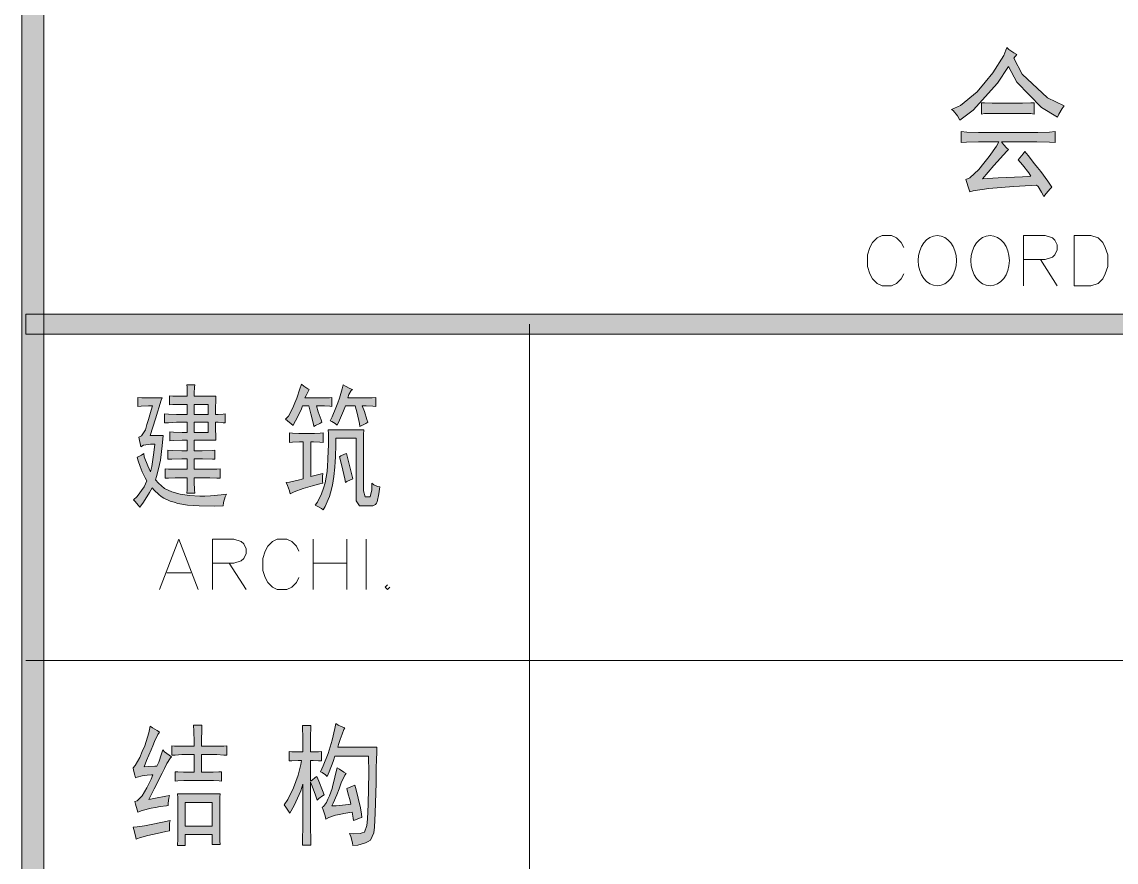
# Model space of a CAD drawing. Header units: millimetres. Extents: x 568 to 57335, y 85 to 28579.
# Drawn here: x 57244.83 to 57279.83, y 28380.02 to 28406.89 of the extents above; entities that cross this region are included whole.
import ezdxf

# ---------------------------------------------------------------- set-up
doc = ezdxf.new("R2010")
doc.units = ezdxf.units.MM

msp = doc.modelspace()

# ---------------------------------------------------------------- hatches: boundary and pattern name
h = msp.add_hatch(color=0)
h.dxf.hatch_style = 2
h.paths.add_polyline_path([(57245.524, 27702.999), (57244.825, 27702.999), (57244.825, 28563.812), (57245.524, 28563.812)])
h = msp.add_hatch(color=0)
h.dxf.hatch_style = 2
h.paths.add_polyline_path([(57276.56, 28405.723), (57276.826, 28405.214), (57277.631, 28404.454), (57278.171, 28404.204), (57278.102, 28404.12), (57277.996, 28403.938), (57277.958, 28403.839), (57277.441, 28404.15), (57276.659, 28404.963), (57276.393, 28405.457), (57276.036, 28404.925), (57275.253, 28404.059), (57274.828, 28403.74), (57274.752, 28403.877), (57274.623, 28404.052), (57274.569, 28404.082), (57274.851, 28404.211), (57275.382, 28404.652), (57275.641, 28404.956), (57275.891, 28405.26), (57276.241, 28405.814), (57276.332, 28406.065), (57276.4, 28406.004), (57276.56, 28405.898), (57276.651, 28405.845)])
h = msp.add_hatch(color=0)
h.dxf.hatch_style = 2
h.paths.add_polyline_path([(57276.666, 28404.287), (57276.834, 28404.287), (57277.107, 28404.295), (57277.213, 28404.302), (57277.213, 28403.938), (57277.099, 28403.953), (57276.826, 28403.961), (57276.666, 28403.961), (57276.013, 28403.961), (57275.869, 28403.961), (57275.625, 28403.953), (57275.527, 28403.938), (57275.527, 28404.302), (57275.625, 28404.295), (57275.861, 28404.287), (57275.998, 28404.287)])
h = msp.add_hatch(color=0)
h.dxf.hatch_style = 2
h.paths.add_polyline_path([(57276.393, 28402.806), (57276.34, 28402.753), (57275.922, 28402.289), (57275.557, 28401.871), (57276.059, 28401.894), (57276.834, 28401.932), (57277.107, 28401.955), (57277.039, 28402.054), (57276.834, 28402.319), (57276.697, 28402.479), (57276.75, 28402.54), (57276.856, 28402.669), (57276.909, 28402.745), (57277.016, 28402.608), (57277.221, 28402.35), (57277.32, 28402.228), (57277.419, 28402.099), (57277.646, 28401.788), (57277.776, 28401.605), (57277.722, 28401.545), (57277.593, 28401.393), (57277.517, 28401.301), (57277.449, 28401.438), (57277.335, 28401.62), (57277.289, 28401.666), (57277.115, 28401.658), (57276.545, 28401.62), (57276.157, 28401.59), (57275.762, 28401.56), (57275.261, 28401.484), (57275.147, 28401.446), (57275.109, 28401.575), (57275.048, 28401.78), (57275.025, 28401.848), (57275.147, 28401.902), (57275.436, 28402.16), (57275.603, 28402.365), (57275.77, 28402.578), (57276.005, 28402.912), (57276.074, 28403.049), (57275.633, 28403.049), (57275.428, 28403.049), (57275.048, 28403.041), (57274.873, 28403.026), (57274.873, 28403.376), (57275.056, 28403.36), (57275.428, 28403.353), (57275.618, 28403.353), (57277.137, 28403.353), (57277.327, 28403.353), (57277.7, 28403.36), (57277.882, 28403.376), (57277.882, 28403.026), (57277.7, 28403.041), (57277.297, 28403.049), (57277.077, 28403.049), (57276.165, 28403.049), (57276.226, 28402.965), (57276.34, 28402.844)])
h = msp.add_hatch(color=0)
h.dxf.hatch_style = 2
h.paths.add_polyline_path([(57244.954, 28396.895), (57244.954, 28397.541), (57320.223, 28397.541), (57320.223, 28396.895)])
h = msp.add_hatch(color=0)
h.paths.add_polyline_path([(57250.113, 28394.912), (57250.113, 28395.018), (57250.113, 28395.201), (57250.105, 28395.277), (57250.356, 28395.277), (57250.349, 28395.201), (57250.341, 28395.018), (57250.341, 28394.912), (57251.025, 28394.912), (57251.025, 28394.806), (57251.017, 28394.517), (57251.017, 28394.334), (57251.101, 28394.334), (57251.26, 28394.342), (57251.329, 28394.35), (57251.329, 28394.061), (57251.268, 28394.069), (57251.108, 28394.084), (57251.017, 28394.084), (57251.017, 28393.894), (57251.025, 28393.605), (57251.025, 28393.506), (57250.341, 28393.506), (57250.341, 28393.172), (57250.592, 28393.172), (57250.918, 28393.18), (57251.002, 28393.187), (57251.002, 28392.899), (57250.926, 28392.906), (57250.599, 28392.914), (57250.341, 28392.914), (57250.341, 28392.579), (57250.721, 28392.579), (57250.842, 28392.579), (57251.063, 28392.587), (57251.169, 28392.595), (57251.169, 28392.291), (57251.063, 28392.298), (57250.842, 28392.306), (57250.721, 28392.306), (57250.341, 28392.306), (57250.341, 28392.162), (57250.349, 28391.918), (57250.356, 28391.82), (57250.105, 28391.82), (57250.113, 28391.918), (57250.113, 28392.162), (57250.113, 28392.306), (57249.824, 28392.306), (57249.733, 28392.306), (57249.52, 28392.298), (57249.406, 28392.291), (57249.406, 28392.595), (57249.513, 28392.587), (57249.733, 28392.579), (57249.84, 28392.579), (57250.113, 28392.579), (57250.113, 28392.914), (57249.938, 28392.914), (57249.627, 28392.906), (57249.498, 28392.899), (57249.498, 28393.187), (57249.634, 28393.18), (57249.946, 28393.172), (57250.113, 28393.172), (57250.113, 28393.506), (57249.954, 28393.506), (57249.672, 28393.499), (57249.558, 28393.491), (57249.558, 28393.78), (57249.672, 28393.765), (57249.954, 28393.757), (57250.113, 28393.757), (57250.113, 28394.084), (57249.885, 28394.084), (57249.771, 28394.084), (57249.52, 28394.069), (57249.384, 28394.061), (57249.384, 28394.35), (57249.52, 28394.342), (57249.771, 28394.334), (57249.885, 28394.334), (57250.113, 28394.334), (57250.113, 28394.654), (57249.946, 28394.654), (57249.657, 28394.646), (57249.543, 28394.638), (57249.543, 28394.927), (57249.657, 28394.919), (57249.946, 28394.912)])
h.paths.add_polyline_path([(57250.789, 28393.757), (57250.789, 28394.084), (57250.341, 28394.084), (57250.341, 28393.757)])
h.paths.add_polyline_path([(57250.789, 28394.334), (57250.789, 28394.654), (57250.341, 28394.654), (57250.341, 28394.334)])
h = msp.add_hatch(color=0)
h.dxf.hatch_style = 2
h.paths.add_polyline_path([(57254.018, 28395.125), (57253.988, 28395.071), (57253.919, 28394.935), (57253.881, 28394.859), (57254.322, 28394.859), (57254.451, 28394.859), (57254.664, 28394.866), (57254.74, 28394.874), (57254.74, 28394.585), (57254.679, 28394.593), (57254.504, 28394.608), (57254.398, 28394.608), (57254.246, 28394.608), (57254.307, 28394.418), (57254.398, 28394.16), (57254.421, 28394.084), (57254.352, 28394.046), (57254.223, 28393.977), (57254.17, 28393.947), (57254.155, 28394.023), (57254.071, 28394.35), (57254.003, 28394.608), (57253.805, 28394.608), (57253.767, 28394.509), (57253.691, 28394.35), (57253.653, 28394.274), (57253.623, 28394.205), (57253.54, 28394.053), (57253.502, 28393.977), (57253.441, 28394.031), (57253.319, 28394.129), (57253.258, 28394.183), (57253.35, 28394.281), (57253.494, 28394.54), (57253.555, 28394.699), (57253.616, 28394.851), (57253.722, 28395.155), (57253.767, 28395.299), (57253.843, 28395.239), (57253.973, 28395.155)])
h = msp.add_hatch(color=0)
h.dxf.hatch_style = 2
h.paths.add_polyline_path([(57254.907, 28393.993), (57254.846, 28394.038), (57254.74, 28394.107), (57254.687, 28394.129), (57254.755, 28394.259), (57254.869, 28394.54), (57254.93, 28394.699), (57254.983, 28394.851), (57255.074, 28395.147), (57255.105, 28395.277), (57255.173, 28395.239), (57255.317, 28395.163), (57255.401, 28395.125), (57255.363, 28395.102), (57255.287, 28394.965), (57255.249, 28394.859), (57255.705, 28394.859), (57255.811, 28394.859), (57256.032, 28394.866), (57256.145, 28394.874), (57256.145, 28394.585), (57256.054, 28394.593), (57255.834, 28394.608), (57255.712, 28394.608), (57255.781, 28394.426), (57255.864, 28394.167), (57255.895, 28394.084), (57255.826, 28394.046), (57255.697, 28393.977), (57255.636, 28393.947), (57255.629, 28394.046), (57255.553, 28394.372), (57255.484, 28394.608), (57255.173, 28394.608), (57255.112, 28394.448), (57254.983, 28394.145)])
h = msp.add_hatch(color=0)
h.dxf.hatch_style = 2
h.paths.add_polyline_path([(57249.308, 28394.859), (57249.285, 28394.79), (57249.095, 28394.19), (57248.928, 28393.658), (57249.346, 28393.658), (57249.315, 28393.332), (57249.255, 28392.868), (57249.224, 28392.731), (57249.194, 28392.595), (57249.133, 28392.352), (57249.103, 28392.238), (57249.194, 28392.131), (57249.391, 28391.964), (57249.505, 28391.911), (57249.619, 28391.858), (57249.885, 28391.782), (57250.037, 28391.759), (57250.189, 28391.736), (57250.516, 28391.721), (57250.683, 28391.721), (57250.858, 28391.729), (57251.199, 28391.759), (57251.367, 28391.782), (57251.329, 28391.698), (57251.275, 28391.516), (57251.268, 28391.409), (57250.979, 28391.402), (57250.501, 28391.409), (57250.311, 28391.417), (57250.128, 28391.432), (57249.817, 28391.485), (57249.695, 28391.523), (57249.566, 28391.561), (57249.368, 28391.66), (57249.285, 28391.713), (57249.209, 28391.774), (57249.057, 28391.911), (57248.989, 28391.987), (57248.913, 28391.835), (57248.715, 28391.523), (57248.594, 28391.364), (57248.548, 28391.432), (57248.449, 28391.546), (57248.396, 28391.599), (57248.518, 28391.713), (57248.738, 28392.017), (57248.821, 28392.207), (57248.768, 28392.306), (57248.677, 28392.496), (57248.639, 28392.579), (57248.609, 28392.663), (57248.54, 28392.853), (57248.51, 28392.967), (57248.54, 28392.975), (57248.647, 28393.035), (57248.723, 28393.081), (57248.738, 28392.982), (57248.852, 28392.686), (57248.935, 28392.496), (57248.981, 28392.671), (57249.049, 28393.119), (57249.08, 28393.385), (57248.935, 28393.385), (57248.715, 28393.347), (57248.632, 28393.301), (57248.571, 28393.605), (57248.647, 28393.643), (57248.776, 28393.841), (57248.821, 28394.008), (57248.875, 28394.167), (57248.966, 28394.471), (57249.004, 28394.608), (57248.875, 28394.608), (57248.639, 28394.593), (57248.533, 28394.585), (57248.533, 28394.874), (57248.662, 28394.866), (57249.049, 28394.859)])
h = msp.add_hatch(color=0)
h.dxf.hatch_style = 2
h.paths.add_polyline_path([(57254.094, 28393.727), (57254.185, 28393.727), (57254.368, 28393.734), (57254.459, 28393.742), (57254.459, 28393.438), (57254.352, 28393.446), (57254.155, 28393.453), (57254.071, 28393.453), (57254.071, 28392.344), (57254.451, 28392.443), (57254.444, 28392.344), (57254.444, 28392.192), (57254.451, 28392.139), (57254.36, 28392.116), (57254.125, 28392.048), (57253.973, 28392.002), (57253.821, 28391.964), (57253.54, 28391.858), (57253.41, 28391.797), (57253.388, 28391.888), (57253.327, 28392.063), (57253.281, 28392.154), (57253.388, 28392.169), (57253.661, 28392.23), (57253.828, 28392.276), (57253.828, 28393.453), (57253.707, 28393.453), (57253.486, 28393.446), (57253.388, 28393.438), (57253.388, 28393.742), (57253.486, 28393.734), (57253.684, 28393.727), (57253.775, 28393.727)])
h = msp.add_hatch(color=0)
h.dxf.hatch_style = 2
h.paths.add_polyline_path([(57255.766, 28393.841), (57255.758, 28393.689), (57255.75, 28393.4), (57255.75, 28393.256), (57255.75, 28392.07), (57255.75, 28391.888), (57255.804, 28391.698), (57255.864, 28391.698), (57255.918, 28391.698), (57255.963, 28391.698), (57256.016, 28391.918), (57256.016, 28392.139), (57256.085, 28392.086), (57256.206, 28392.025), (57256.275, 28392.017), (57256.244, 28391.797), (57256.191, 28391.539), (57256.168, 28391.493), (57256.138, 28391.455), (57256.054, 28391.409), (57255.994, 28391.409), (57255.728, 28391.409), (57255.629, 28391.409), (57255.522, 28391.569), (57255.522, 28391.736), (57255.522, 28393.575), (57254.869, 28393.575), (57254.869, 28393.362), (57254.854, 28392.982), (57254.846, 28392.815), (57254.839, 28392.648), (57254.808, 28392.344), (57254.786, 28392.207), (57254.763, 28392.07), (57254.702, 28391.827), (57254.664, 28391.713), (57254.626, 28391.607), (57254.527, 28391.387), (57254.459, 28391.28), (57254.406, 28391.326), (57254.276, 28391.402), (57254.208, 28391.432), (57254.284, 28391.523), (57254.413, 28391.789), (57254.474, 28391.972), (57254.527, 28392.146), (57254.596, 28392.511), (57254.603, 28392.693), (57254.618, 28392.883), (57254.626, 28393.195), (57254.634, 28393.332), (57254.634, 28393.461), (57254.634, 28393.719), (57254.626, 28393.841)])
h = msp.add_hatch(color=0)
h.dxf.hatch_style = 2
h.paths.add_polyline_path([(57255.409, 28392.276), (57255.34, 28392.245), (57255.219, 28392.192), (57255.173, 28392.154), (57255.158, 28392.276), (57255.059, 28392.686), (57254.983, 28392.982), (57255.029, 28393.005), (57255.143, 28393.058), (57255.211, 28393.081)])
h = msp.add_hatch(color=0)
h.dxf.hatch_style = 2
h.paths.add_polyline_path([(57249.232, 28384.177), (57249.179, 28384.093), (57249.072, 28383.873), (57249.011, 28383.736), (57248.958, 28383.607), (57248.814, 28383.265), (57248.738, 28383.06), (57248.875, 28383.075), (57249.08, 28383.083), (57249.141, 28383.083), (57249.201, 28383.212), (57249.293, 28383.478), (57249.331, 28383.607), (57249.391, 28383.546), (57249.536, 28383.432), (57249.612, 28383.386), (57249.581, 28383.348), (57249.467, 28383.166), (57249.391, 28383.014), (57249.308, 28382.862), (57249.057, 28382.361), (57248.89, 28382.019), (57249.095, 28382.057), (57249.429, 28382.125), (57249.543, 28382.148), (57249.528, 28382.057), (57249.505, 28381.897), (57249.505, 28381.829), (57249.452, 28381.821), (57249.247, 28381.791), (57249.103, 28381.761), (57248.958, 28381.738), (57248.67, 28381.662), (57248.533, 28381.609), (57248.51, 28381.692), (57248.464, 28381.867), (57248.442, 28381.951), (57248.518, 28381.973), (57248.67, 28382.133), (57248.745, 28382.262), (57248.821, 28382.391), (57248.958, 28382.665), (57249.011, 28382.809), (57248.973, 28382.809), (57248.837, 28382.794), (57248.753, 28382.786), (57248.67, 28382.771), (57248.518, 28382.733), (57248.457, 28382.71), (57248.434, 28382.794), (57248.396, 28382.953), (57248.381, 28383.029), (57248.449, 28383.105), (57248.601, 28383.364), (57248.677, 28383.554), (57248.761, 28383.736), (57248.882, 28384.146), (57248.928, 28384.367), (57249.004, 28384.313), (57249.156, 28384.222)])
h = msp.add_hatch(color=0)
h.dxf.hatch_style = 2
h.paths.add_polyline_path([(57250.333, 28383.721), (57250.333, 28383.865), (57250.326, 28384.199), (57250.318, 28384.397), (57250.584, 28384.397), (57250.577, 28384.245), (57250.569, 28383.911), (57250.569, 28383.721), (57250.941, 28383.721), (57251.063, 28383.721), (57251.283, 28383.728), (57251.382, 28383.736), (57251.382, 28383.432), (57251.283, 28383.44), (57251.063, 28383.455), (57250.949, 28383.455), (57250.569, 28383.455), (57250.569, 28382.893), (57250.865, 28382.893), (57250.949, 28382.893), (57251.131, 28382.9), (57251.215, 28382.908), (57251.215, 28382.604), (57251.139, 28382.612), (57250.956, 28382.627), (57250.85, 28382.627), (57250.113, 28382.627), (57250.007, 28382.627), (57249.817, 28382.612), (57249.733, 28382.604), (57249.733, 28382.908), (57249.817, 28382.9), (57249.999, 28382.893), (57250.09, 28382.893), (57250.333, 28382.893), (57250.333, 28383.455), (57250.052, 28383.455), (57249.938, 28383.455), (57249.726, 28383.44), (57249.619, 28383.432), (57249.619, 28383.736), (57249.703, 28383.728), (57249.908, 28383.721), (57250.029, 28383.721)])
h = msp.add_hatch(color=0)
h.dxf.hatch_style = 2
h.paths.add_polyline_path([(57254.269, 28381.996), (57254.223, 28382.156), (57254.109, 28382.444), (57254.056, 28382.574), (57254.056, 28381.29), (57254.056, 28381.115), (57254.064, 28380.75), (57254.071, 28380.56), (57253.805, 28380.56), (57253.805, 28380.758), (57253.813, 28381.122), (57253.813, 28381.29), (57253.813, 28382.505), (57253.745, 28382.292), (57253.54, 28381.829), (57253.395, 28381.578), (57253.357, 28381.647), (57253.274, 28381.776), (57253.22, 28381.844), (57253.334, 28382.019), (57253.517, 28382.391), (57253.593, 28382.596), (57253.669, 28382.801), (57253.752, 28383.136), (57253.767, 28383.265), (57253.661, 28383.265), (57253.464, 28383.257), (57253.372, 28383.25), (57253.372, 28383.554), (57253.464, 28383.546), (57253.691, 28383.538), (57253.813, 28383.538), (57253.813, 28383.926), (57253.813, 28384.047), (57253.805, 28384.275), (57253.805, 28384.382), (57254.071, 28384.382), (57254.064, 28384.298), (57254.056, 28384.07), (57254.056, 28383.926), (57254.056, 28383.538), (57254.14, 28383.538), (57254.314, 28383.546), (57254.413, 28383.554), (57254.413, 28383.25), (57254.314, 28383.257), (57254.14, 28383.265), (57254.056, 28383.265), (57254.056, 28382.604), (57254.109, 28382.642), (57254.208, 28382.718), (57254.261, 28382.756), (57254.322, 28382.604), (57254.444, 28382.308), (57254.497, 28382.171), (57254.444, 28382.133), (57254.33, 28382.049)])
h = msp.add_hatch(color=0)
h.dxf.hatch_style = 2
h.paths.add_polyline_path([(57255.158, 28384.313), (57255.127, 28384.253), (57255.067, 28384.108), (57255.036, 28384.025), (57255.006, 28383.941), (57254.953, 28383.774), (57254.93, 28383.69), (57256.183, 28383.69), (57256.176, 28383.561), (57256.168, 28383.25), (57256.161, 28383.06), (57256.161, 28382.551), (57256.13, 28381.586), (57256.107, 28381.138), (57256.085, 28380.955), (57255.978, 28380.72), (57255.902, 28380.674), (57255.819, 28380.629), (57255.576, 28380.56), (57255.409, 28380.545), (57255.401, 28380.636), (57255.348, 28380.834), (57255.31, 28380.932), (57255.439, 28380.925), (57255.644, 28380.932), (57255.712, 28380.955), (57255.788, 28380.97), (57255.864, 28381.191), (57255.88, 28381.388), (57255.902, 28381.867), (57255.925, 28382.87), (57255.918, 28383.402), (57254.839, 28383.402), (57254.786, 28383.235), (57254.656, 28382.908), (57254.588, 28382.756), (57254.535, 28382.809), (57254.428, 28382.885), (57254.375, 28382.908), (57254.466, 28383.098), (57254.626, 28383.493), (57254.687, 28383.706), (57254.755, 28383.918), (57254.839, 28384.291), (57254.869, 28384.45), (57254.945, 28384.397), (57255.089, 28384.329)])
h = msp.add_hatch(color=0)
h.dxf.hatch_style = 2
h.paths.add_polyline_path([(57255.386, 28381.609), (57255.317, 28381.601), (57255.12, 28381.571), (57254.983, 28381.54), (57254.854, 28381.517), (57254.641, 28381.442), (57254.55, 28381.388), (57254.527, 28381.495), (57254.466, 28381.685), (57254.436, 28381.776), (57254.474, 28381.799), (57254.565, 28381.92), (57254.611, 28382.034), (57254.664, 28382.14), (57254.748, 28382.368), (57254.778, 28382.482), (57254.808, 28382.596), (57254.869, 28382.87), (57254.907, 28383.029), (57254.983, 28382.984), (57255.127, 28382.893), (57255.196, 28382.847), (57255.158, 28382.794), (57255.044, 28382.551), (57254.975, 28382.361), (57254.899, 28382.171), (57254.786, 28381.897), (57254.74, 28381.814), (57254.877, 28381.821), (57255.181, 28381.844), (57255.348, 28381.867), (57255.325, 28381.981), (57255.257, 28382.232), (57255.219, 28382.368), (57255.477, 28382.475), (57255.515, 28382.33), (57255.583, 28382.057), (57255.614, 28381.928), (57255.644, 28381.806), (57255.69, 28381.563), (57255.705, 28381.442), (57255.629, 28381.426), (57255.5, 28381.373), (57255.439, 28381.343), (57255.424, 28381.419), (57255.401, 28381.548)])
h = msp.add_hatch(color=0)
h.paths.add_polyline_path([(57251.169, 28382.201), (57251.162, 28382.095), (57251.154, 28381.844), (57251.154, 28381.715), (57251.154, 28381.138), (57251.154, 28380.978), (57251.162, 28380.697), (57251.169, 28380.583), (57250.911, 28380.583), (57250.911, 28380.902), (57250.052, 28380.902), (57250.052, 28380.545), (57249.802, 28380.545), (57249.809, 28380.765), (57249.809, 28381.054), (57249.809, 28381.122), (57249.809, 28381.745), (57249.809, 28381.844), (57249.809, 28382.072), (57249.802, 28382.201)])
h.paths.add_polyline_path([(57250.911, 28381.168), (57250.911, 28381.928), (57250.052, 28381.928), (57250.052, 28381.168)])
h = msp.add_hatch(color=0)
h.dxf.hatch_style = 2
h.paths.add_polyline_path([(57249.574, 28381.343), (57249.551, 28381.267), (57249.543, 28381.107), (57249.543, 28381.016), (57249.429, 28380.993), (57249.156, 28380.932), (57249.004, 28380.902), (57248.852, 28380.864), (57248.586, 28380.788), (57248.48, 28380.75), (57248.457, 28380.856), (57248.404, 28381.054), (57248.381, 28381.138), (57248.51, 28381.145), (57248.753, 28381.176), (57248.859, 28381.198), (57248.966, 28381.221), (57249.323, 28381.29)])

# ---------------------------------------------------------------- linework, layer by layer
at = {"color": 0, "lineweight": 0}
for points in [[(57245.524, 27702.999), (57244.825, 27702.999), (57244.825, 28563.812), (57245.524, 28563.812)], [(57276.56, 28405.723), (57276.826, 28405.214), (57277.631, 28404.454), (57278.171, 28404.204), (57278.102, 28404.12), (57277.996, 28403.938), (57277.958, 28403.839), (57277.441, 28404.15), (57276.659, 28404.963), (57276.393, 28405.457), (57276.036, 28404.925), (57275.253, 28404.059), (57274.828, 28403.74), (57274.752, 28403.877), (57274.623, 28404.052), (57274.569, 28404.082), (57274.851, 28404.211), (57275.382, 28404.652), (57275.641, 28404.956), (57275.891, 28405.26), (57276.241, 28405.814), (57276.332, 28406.065), (57276.4, 28406.004), (57276.56, 28405.898), (57276.651, 28405.845)], [(57276.666, 28404.287), (57276.834, 28404.287), (57277.107, 28404.295), (57277.213, 28404.302), (57277.213, 28403.938), (57277.099, 28403.953), (57276.826, 28403.961), (57276.666, 28403.961), (57276.013, 28403.961), (57275.869, 28403.961), (57275.625, 28403.953), (57275.527, 28403.938), (57275.527, 28404.302), (57275.625, 28404.295), (57275.861, 28404.287), (57275.998, 28404.287)], [(57276.393, 28402.806), (57276.34, 28402.753), (57275.922, 28402.289), (57275.557, 28401.871), (57276.059, 28401.894), (57276.834, 28401.932), (57277.107, 28401.955), (57277.039, 28402.054), (57276.834, 28402.319), (57276.697, 28402.479), (57276.75, 28402.54), (57276.856, 28402.669), (57276.909, 28402.745), (57277.016, 28402.608), (57277.221, 28402.35), (57277.32, 28402.228), (57277.419, 28402.099), (57277.646, 28401.788), (57277.776, 28401.605), (57277.722, 28401.545), (57277.593, 28401.393), (57277.517, 28401.301), (57277.449, 28401.438), (57277.335, 28401.62), (57277.289, 28401.666), (57277.115, 28401.658), (57276.545, 28401.62), (57276.157, 28401.59), (57275.762, 28401.56), (57275.261, 28401.484), (57275.147, 28401.446), (57275.109, 28401.575), (57275.048, 28401.78), (57275.025, 28401.848), (57275.147, 28401.902), (57275.436, 28402.16), (57275.603, 28402.365), (57275.77, 28402.578), (57276.005, 28402.912), (57276.074, 28403.049), (57275.633, 28403.049), (57275.428, 28403.049), (57275.048, 28403.041), (57274.873, 28403.026), (57274.873, 28403.376), (57275.056, 28403.36), (57275.428, 28403.353), (57275.618, 28403.353), (57277.137, 28403.353), (57277.327, 28403.353), (57277.7, 28403.36), (57277.882, 28403.376), (57277.882, 28403.026), (57277.7, 28403.041), (57277.297, 28403.049), (57277.077, 28403.049), (57276.165, 28403.049), (57276.226, 28402.965), (57276.34, 28402.844)], [(57278.49, 28398.445), (57278.49, 28400.055), (57279.022, 28400.055), (57279.257, 28399.979), (57279.409, 28399.827), (57279.485, 28399.668), (57279.561, 28399.44), (57279.561, 28399.06), (57279.485, 28398.825), (57279.409, 28398.673), (57279.257, 28398.521), (57279.022, 28398.445)], [(57244.954, 28396.895), (57244.954, 28397.541), (57320.223, 28397.541), (57320.223, 28396.895)], [(57250.113, 28394.912), (57250.113, 28395.018), (57250.113, 28395.201), (57250.105, 28395.277), (57250.356, 28395.277), (57250.349, 28395.201), (57250.341, 28395.018), (57250.341, 28394.912), (57251.025, 28394.912), (57251.025, 28394.806), (57251.017, 28394.517), (57251.017, 28394.334), (57251.101, 28394.334), (57251.26, 28394.342), (57251.329, 28394.35), (57251.329, 28394.061), (57251.268, 28394.069), (57251.108, 28394.084), (57251.017, 28394.084), (57251.017, 28393.894), (57251.025, 28393.605), (57251.025, 28393.506), (57250.341, 28393.506), (57250.341, 28393.172), (57250.592, 28393.172), (57250.918, 28393.18), (57251.002, 28393.187), (57251.002, 28392.899), (57250.926, 28392.906), (57250.599, 28392.914), (57250.341, 28392.914), (57250.341, 28392.579), (57250.721, 28392.579), (57250.842, 28392.579), (57251.063, 28392.587), (57251.169, 28392.595), (57251.169, 28392.291), (57251.063, 28392.298), (57250.842, 28392.306), (57250.721, 28392.306), (57250.341, 28392.306), (57250.341, 28392.162), (57250.349, 28391.918), (57250.356, 28391.82), (57250.105, 28391.82), (57250.113, 28391.918), (57250.113, 28392.162), (57250.113, 28392.306), (57249.824, 28392.306), (57249.733, 28392.306), (57249.52, 28392.298), (57249.406, 28392.291), (57249.406, 28392.595), (57249.513, 28392.587), (57249.733, 28392.579), (57249.84, 28392.579), (57250.113, 28392.579), (57250.113, 28392.914), (57249.938, 28392.914), (57249.627, 28392.906), (57249.498, 28392.899), (57249.498, 28393.187), (57249.634, 28393.18), (57249.946, 28393.172), (57250.113, 28393.172), (57250.113, 28393.506), (57249.954, 28393.506), (57249.672, 28393.499), (57249.558, 28393.491), (57249.558, 28393.78), (57249.672, 28393.765), (57249.954, 28393.757), (57250.113, 28393.757), (57250.113, 28394.084), (57249.885, 28394.084), (57249.771, 28394.084), (57249.52, 28394.069), (57249.384, 28394.061), (57249.384, 28394.35), (57249.52, 28394.342), (57249.771, 28394.334), (57249.885, 28394.334), (57250.113, 28394.334), (57250.113, 28394.654), (57249.946, 28394.654), (57249.657, 28394.646), (57249.543, 28394.638), (57249.543, 28394.927), (57249.657, 28394.919), (57249.946, 28394.912)], [(57254.018, 28395.125), (57253.988, 28395.071), (57253.919, 28394.935), (57253.881, 28394.859), (57254.322, 28394.859), (57254.451, 28394.859), (57254.664, 28394.866), (57254.74, 28394.874), (57254.74, 28394.585), (57254.679, 28394.593), (57254.504, 28394.608), (57254.398, 28394.608), (57254.246, 28394.608), (57254.307, 28394.418), (57254.398, 28394.16), (57254.421, 28394.084), (57254.352, 28394.046), (57254.223, 28393.977), (57254.17, 28393.947), (57254.155, 28394.023), (57254.071, 28394.35), (57254.003, 28394.608), (57253.805, 28394.608), (57253.767, 28394.509), (57253.691, 28394.35), (57253.653, 28394.274), (57253.623, 28394.205), (57253.54, 28394.053), (57253.502, 28393.977), (57253.441, 28394.031), (57253.319, 28394.129), (57253.258, 28394.183), (57253.35, 28394.281), (57253.494, 28394.54), (57253.555, 28394.699), (57253.616, 28394.851), (57253.722, 28395.155), (57253.767, 28395.299), (57253.843, 28395.239), (57253.973, 28395.155)], [(57254.907, 28393.993), (57254.846, 28394.038), (57254.74, 28394.107), (57254.687, 28394.129), (57254.755, 28394.259), (57254.869, 28394.54), (57254.93, 28394.699), (57254.983, 28394.851), (57255.074, 28395.147), (57255.105, 28395.277), (57255.173, 28395.239), (57255.317, 28395.163), (57255.401, 28395.125), (57255.363, 28395.102), (57255.287, 28394.965), (57255.249, 28394.859), (57255.705, 28394.859), (57255.811, 28394.859), (57256.032, 28394.866), (57256.145, 28394.874), (57256.145, 28394.585), (57256.054, 28394.593), (57255.834, 28394.608), (57255.712, 28394.608), (57255.781, 28394.426), (57255.864, 28394.167), (57255.895, 28394.084), (57255.826, 28394.046), (57255.697, 28393.977), (57255.636, 28393.947), (57255.629, 28394.046), (57255.553, 28394.372), (57255.484, 28394.608), (57255.173, 28394.608), (57255.112, 28394.448), (57254.983, 28394.145)], [(57249.308, 28394.859), (57249.285, 28394.79), (57249.095, 28394.19), (57248.928, 28393.658), (57249.346, 28393.658), (57249.315, 28393.332), (57249.255, 28392.868), (57249.224, 28392.731), (57249.194, 28392.595), (57249.133, 28392.352), (57249.103, 28392.238), (57249.194, 28392.131), (57249.391, 28391.964), (57249.505, 28391.911), (57249.619, 28391.858), (57249.885, 28391.782), (57250.037, 28391.759), (57250.189, 28391.736), (57250.516, 28391.721), (57250.683, 28391.721), (57250.858, 28391.729), (57251.199, 28391.759), (57251.367, 28391.782), (57251.329, 28391.698), (57251.275, 28391.516), (57251.268, 28391.409), (57250.979, 28391.402), (57250.501, 28391.409), (57250.311, 28391.417), (57250.128, 28391.432), (57249.817, 28391.485), (57249.695, 28391.523), (57249.566, 28391.561), (57249.368, 28391.66), (57249.285, 28391.713), (57249.209, 28391.774), (57249.057, 28391.911), (57248.989, 28391.987), (57248.913, 28391.835), (57248.715, 28391.523), (57248.594, 28391.364), (57248.548, 28391.432), (57248.449, 28391.546), (57248.396, 28391.599), (57248.518, 28391.713), (57248.738, 28392.017), (57248.821, 28392.207), (57248.768, 28392.306), (57248.677, 28392.496), (57248.639, 28392.579), (57248.609, 28392.663), (57248.54, 28392.853), (57248.51, 28392.967), (57248.54, 28392.975), (57248.647, 28393.035), (57248.723, 28393.081), (57248.738, 28392.982), (57248.852, 28392.686), (57248.935, 28392.496), (57248.981, 28392.671), (57249.049, 28393.119), (57249.08, 28393.385), (57248.935, 28393.385), (57248.715, 28393.347), (57248.632, 28393.301), (57248.571, 28393.605), (57248.647, 28393.643), (57248.776, 28393.841), (57248.821, 28394.008), (57248.875, 28394.167), (57248.966, 28394.471), (57249.004, 28394.608), (57248.875, 28394.608), (57248.639, 28394.593), (57248.533, 28394.585), (57248.533, 28394.874), (57248.662, 28394.866), (57249.049, 28394.859)], [(57250.789, 28394.334), (57250.789, 28394.654), (57250.341, 28394.654), (57250.341, 28394.334)], [(57250.789, 28393.757), (57250.789, 28394.084), (57250.341, 28394.084), (57250.341, 28393.757)], [(57254.094, 28393.727), (57254.185, 28393.727), (57254.368, 28393.734), (57254.459, 28393.742), (57254.459, 28393.438), (57254.352, 28393.446), (57254.155, 28393.453), (57254.071, 28393.453), (57254.071, 28392.344), (57254.451, 28392.443), (57254.444, 28392.344), (57254.444, 28392.192), (57254.451, 28392.139), (57254.36, 28392.116), (57254.125, 28392.048), (57253.973, 28392.002), (57253.821, 28391.964), (57253.54, 28391.858), (57253.41, 28391.797), (57253.388, 28391.888), (57253.327, 28392.063), (57253.281, 28392.154), (57253.388, 28392.169), (57253.661, 28392.23), (57253.828, 28392.276), (57253.828, 28393.453), (57253.707, 28393.453), (57253.486, 28393.446), (57253.388, 28393.438), (57253.388, 28393.742), (57253.486, 28393.734), (57253.684, 28393.727), (57253.775, 28393.727)], [(57255.766, 28393.841), (57255.758, 28393.689), (57255.75, 28393.4), (57255.75, 28393.256), (57255.75, 28392.07), (57255.75, 28391.888), (57255.804, 28391.698), (57255.864, 28391.698), (57255.918, 28391.698), (57255.963, 28391.698), (57256.016, 28391.918), (57256.016, 28392.139), (57256.085, 28392.086), (57256.206, 28392.025), (57256.275, 28392.017), (57256.244, 28391.797), (57256.191, 28391.539), (57256.168, 28391.493), (57256.138, 28391.455), (57256.054, 28391.409), (57255.994, 28391.409), (57255.728, 28391.409), (57255.629, 28391.409), (57255.522, 28391.569), (57255.522, 28391.736), (57255.522, 28393.575), (57254.869, 28393.575), (57254.869, 28393.362), (57254.854, 28392.982), (57254.846, 28392.815), (57254.839, 28392.648), (57254.808, 28392.344), (57254.786, 28392.207), (57254.763, 28392.07), (57254.702, 28391.827), (57254.664, 28391.713), (57254.626, 28391.607), (57254.527, 28391.387), (57254.459, 28391.28), (57254.406, 28391.326), (57254.276, 28391.402), (57254.208, 28391.432), (57254.284, 28391.523), (57254.413, 28391.789), (57254.474, 28391.972), (57254.527, 28392.146), (57254.596, 28392.511), (57254.603, 28392.693), (57254.618, 28392.883), (57254.626, 28393.195), (57254.634, 28393.332), (57254.634, 28393.461), (57254.634, 28393.719), (57254.626, 28393.841)], [(57255.409, 28392.276), (57255.34, 28392.245), (57255.219, 28392.192), (57255.173, 28392.154), (57255.158, 28392.276), (57255.059, 28392.686), (57254.983, 28392.982), (57255.029, 28393.005), (57255.143, 28393.058), (57255.211, 28393.081)], [(57249.232, 28384.177), (57249.179, 28384.093), (57249.072, 28383.873), (57249.011, 28383.736), (57248.958, 28383.607), (57248.814, 28383.265), (57248.738, 28383.06), (57248.875, 28383.075), (57249.08, 28383.083), (57249.141, 28383.083), (57249.201, 28383.212), (57249.293, 28383.478), (57249.331, 28383.607), (57249.391, 28383.546), (57249.536, 28383.432), (57249.612, 28383.386), (57249.581, 28383.348), (57249.467, 28383.166), (57249.391, 28383.014), (57249.308, 28382.862), (57249.057, 28382.361), (57248.89, 28382.019), (57249.095, 28382.057), (57249.429, 28382.125), (57249.543, 28382.148), (57249.528, 28382.057), (57249.505, 28381.897), (57249.505, 28381.829), (57249.452, 28381.821), (57249.247, 28381.791), (57249.103, 28381.761), (57248.958, 28381.738), (57248.67, 28381.662), (57248.533, 28381.609), (57248.51, 28381.692), (57248.464, 28381.867), (57248.442, 28381.951), (57248.518, 28381.973), (57248.67, 28382.133), (57248.745, 28382.262), (57248.821, 28382.391), (57248.958, 28382.665), (57249.011, 28382.809), (57248.973, 28382.809), (57248.837, 28382.794), (57248.753, 28382.786), (57248.67, 28382.771), (57248.518, 28382.733), (57248.457, 28382.71), (57248.434, 28382.794), (57248.396, 28382.953), (57248.381, 28383.029), (57248.449, 28383.105), (57248.601, 28383.364), (57248.677, 28383.554), (57248.761, 28383.736), (57248.882, 28384.146), (57248.928, 28384.367), (57249.004, 28384.313), (57249.156, 28384.222)], [(57250.333, 28383.721), (57250.333, 28383.865), (57250.326, 28384.199), (57250.318, 28384.397), (57250.584, 28384.397), (57250.577, 28384.245), (57250.569, 28383.911), (57250.569, 28383.721), (57250.941, 28383.721), (57251.063, 28383.721), (57251.283, 28383.728), (57251.382, 28383.736), (57251.382, 28383.432), (57251.283, 28383.44), (57251.063, 28383.455), (57250.949, 28383.455), (57250.569, 28383.455), (57250.569, 28382.893), (57250.865, 28382.893), (57250.949, 28382.893), (57251.131, 28382.9), (57251.215, 28382.908), (57251.215, 28382.604), (57251.139, 28382.612), (57250.956, 28382.627), (57250.85, 28382.627), (57250.113, 28382.627), (57250.007, 28382.627), (57249.817, 28382.612), (57249.733, 28382.604), (57249.733, 28382.908), (57249.817, 28382.9), (57249.999, 28382.893), (57250.09, 28382.893), (57250.333, 28382.893), (57250.333, 28383.455), (57250.052, 28383.455), (57249.938, 28383.455), (57249.726, 28383.44), (57249.619, 28383.432), (57249.619, 28383.736), (57249.703, 28383.728), (57249.908, 28383.721), (57250.029, 28383.721)], [(57254.269, 28381.996), (57254.223, 28382.156), (57254.109, 28382.444), (57254.056, 28382.574), (57254.056, 28381.29), (57254.056, 28381.115), (57254.064, 28380.75), (57254.071, 28380.56), (57253.805, 28380.56), (57253.805, 28380.758), (57253.813, 28381.122), (57253.813, 28381.29), (57253.813, 28382.505), (57253.745, 28382.292), (57253.54, 28381.829), (57253.395, 28381.578), (57253.357, 28381.647), (57253.274, 28381.776), (57253.22, 28381.844), (57253.334, 28382.019), (57253.517, 28382.391), (57253.593, 28382.596), (57253.669, 28382.801), (57253.752, 28383.136), (57253.767, 28383.265), (57253.661, 28383.265), (57253.464, 28383.257), (57253.372, 28383.25), (57253.372, 28383.554), (57253.464, 28383.546), (57253.691, 28383.538), (57253.813, 28383.538), (57253.813, 28383.926), (57253.813, 28384.047), (57253.805, 28384.275), (57253.805, 28384.382), (57254.071, 28384.382), (57254.064, 28384.298), (57254.056, 28384.07), (57254.056, 28383.926), (57254.056, 28383.538), (57254.14, 28383.538), (57254.314, 28383.546), (57254.413, 28383.554), (57254.413, 28383.25), (57254.314, 28383.257), (57254.14, 28383.265), (57254.056, 28383.265), (57254.056, 28382.604), (57254.109, 28382.642), (57254.208, 28382.718), (57254.261, 28382.756), (57254.322, 28382.604), (57254.444, 28382.308), (57254.497, 28382.171), (57254.444, 28382.133), (57254.33, 28382.049)], [(57255.158, 28384.313), (57255.127, 28384.253), (57255.067, 28384.108), (57255.036, 28384.025), (57255.006, 28383.941), (57254.953, 28383.774), (57254.93, 28383.69), (57256.183, 28383.69), (57256.176, 28383.561), (57256.168, 28383.25), (57256.161, 28383.06), (57256.161, 28382.551), (57256.13, 28381.586), (57256.107, 28381.138), (57256.085, 28380.955), (57255.978, 28380.72), (57255.902, 28380.674), (57255.819, 28380.629), (57255.576, 28380.56), (57255.409, 28380.545), (57255.401, 28380.636), (57255.348, 28380.834), (57255.31, 28380.932), (57255.439, 28380.925), (57255.644, 28380.932), (57255.712, 28380.955), (57255.788, 28380.97), (57255.864, 28381.191), (57255.88, 28381.388), (57255.902, 28381.867), (57255.925, 28382.87), (57255.918, 28383.402), (57254.839, 28383.402), (57254.786, 28383.235), (57254.656, 28382.908), (57254.588, 28382.756), (57254.535, 28382.809), (57254.428, 28382.885), (57254.375, 28382.908), (57254.466, 28383.098), (57254.626, 28383.493), (57254.687, 28383.706), (57254.755, 28383.918), (57254.839, 28384.291), (57254.869, 28384.45), (57254.945, 28384.397), (57255.089, 28384.329)], [(57255.386, 28381.609), (57255.317, 28381.601), (57255.12, 28381.571), (57254.983, 28381.54), (57254.854, 28381.517), (57254.641, 28381.442), (57254.55, 28381.388), (57254.527, 28381.495), (57254.466, 28381.685), (57254.436, 28381.776), (57254.474, 28381.799), (57254.565, 28381.92), (57254.611, 28382.034), (57254.664, 28382.14), (57254.748, 28382.368), (57254.778, 28382.482), (57254.808, 28382.596), (57254.869, 28382.87), (57254.907, 28383.029), (57254.983, 28382.984), (57255.127, 28382.893), (57255.196, 28382.847), (57255.158, 28382.794), (57255.044, 28382.551), (57254.975, 28382.361), (57254.899, 28382.171), (57254.786, 28381.897), (57254.74, 28381.814), (57254.877, 28381.821), (57255.181, 28381.844), (57255.348, 28381.867), (57255.325, 28381.981), (57255.257, 28382.232), (57255.219, 28382.368), (57255.477, 28382.475), (57255.515, 28382.33), (57255.583, 28382.057), (57255.614, 28381.928), (57255.644, 28381.806), (57255.69, 28381.563), (57255.705, 28381.442), (57255.629, 28381.426), (57255.5, 28381.373), (57255.439, 28381.343), (57255.424, 28381.419), (57255.401, 28381.548)], [(57251.169, 28382.201), (57251.162, 28382.095), (57251.154, 28381.844), (57251.154, 28381.715), (57251.154, 28381.138), (57251.154, 28380.978), (57251.162, 28380.697), (57251.169, 28380.583), (57250.911, 28380.583), (57250.911, 28380.902), (57250.052, 28380.902), (57250.052, 28380.545), (57249.802, 28380.545), (57249.809, 28380.765), (57249.809, 28381.054), (57249.809, 28381.122), (57249.809, 28381.745), (57249.809, 28381.844), (57249.809, 28382.072), (57249.802, 28382.201)], [(57250.911, 28381.168), (57250.911, 28381.928), (57250.052, 28381.928), (57250.052, 28381.168)], [(57249.574, 28381.343), (57249.551, 28381.267), (57249.543, 28381.107), (57249.543, 28381.016), (57249.429, 28380.993), (57249.156, 28380.932), (57249.004, 28380.902), (57248.852, 28380.864), (57248.586, 28380.788), (57248.48, 28380.75), (57248.457, 28380.856), (57248.404, 28381.054), (57248.381, 28381.138), (57248.51, 28381.145), (57248.753, 28381.176), (57248.859, 28381.198), (57248.966, 28381.221), (57249.323, 28381.29)]]:
    msp.add_lwpolyline(points, close=True, dxfattribs=at)
for points in [[(57273.035, 28399.668), (57272.959, 28399.827), (57272.807, 28399.979), (57272.647, 28400.055), (57272.343, 28400.055), (57272.191, 28399.979), (57272.032, 28399.827), (57271.956, 28399.668), (57271.88, 28399.44), (57271.88, 28399.06), (57271.956, 28398.825), (57272.032, 28398.673), (57272.191, 28398.521), (57272.343, 28398.445), (57272.647, 28398.445), (57272.807, 28398.521), (57272.959, 28398.673), (57273.035, 28398.825)], [(57276.871, 28398.445), (57276.871, 28400.055), (57277.563, 28400.055), (57277.798, 28399.979), (57277.874, 28399.903), (57277.95, 28399.752), (57277.95, 28399.592), (57277.874, 28399.44), (57277.798, 28399.364), (57277.563, 28399.288), (57276.871, 28399.288)], [(57277.411, 28399.288), (57277.95, 28398.445)], [(57261.061, 28397.214), (57261.061, 28365.259)], [(57249.232, 28388.735), (57249.847, 28390.346), (57250.463, 28388.735)], [(57250.918, 28388.735), (57250.918, 28390.346), (57251.61, 28390.346), (57251.845, 28390.27), (57251.921, 28390.194), (57251.997, 28390.034), (57251.997, 28389.882), (57251.921, 28389.73), (57251.845, 28389.654), (57251.61, 28389.578), (57250.918, 28389.578)], [(57253.684, 28389.958), (57253.608, 28390.118), (57253.456, 28390.27), (57253.304, 28390.346), (57252.993, 28390.346), (57252.841, 28390.27), (57252.689, 28390.118), (57252.613, 28389.958), (57252.537, 28389.73), (57252.537, 28389.343), (57252.613, 28389.115), (57252.689, 28388.963), (57252.841, 28388.811), (57252.993, 28388.735), (57253.304, 28388.735), (57253.456, 28388.811), (57253.608, 28388.963), (57253.684, 28389.115)], [(57254.147, 28388.735), (57254.147, 28390.346)], [(57255.219, 28390.346), (57255.219, 28388.735)], [(57255.834, 28388.735), (57255.834, 28390.346)], [(57251.458, 28389.578), (57251.997, 28388.735)], [(57254.147, 28389.578), (57255.219, 28389.578)], [(57249.46, 28389.267), (57250.227, 28389.267)], [(57256.525, 28388.887), (57256.449, 28388.811), (57256.525, 28388.735), (57256.601, 28388.811)], [(57244.954, 28386.463), (57320.223, 28386.463)]]:
    msp.add_lwpolyline(points, dxfattribs=at)
for centre, ratio in [((57274.11, 28399.25), 0.759434), ((57275.8, 28399.25), 0.764151)]:
    msp.add_ellipse(centre, major_axis=(0, 0.805), ratio=ratio, start_param=0, end_param=6.283185, dxfattribs=at)

doc.saveas('drawing.dxf')
